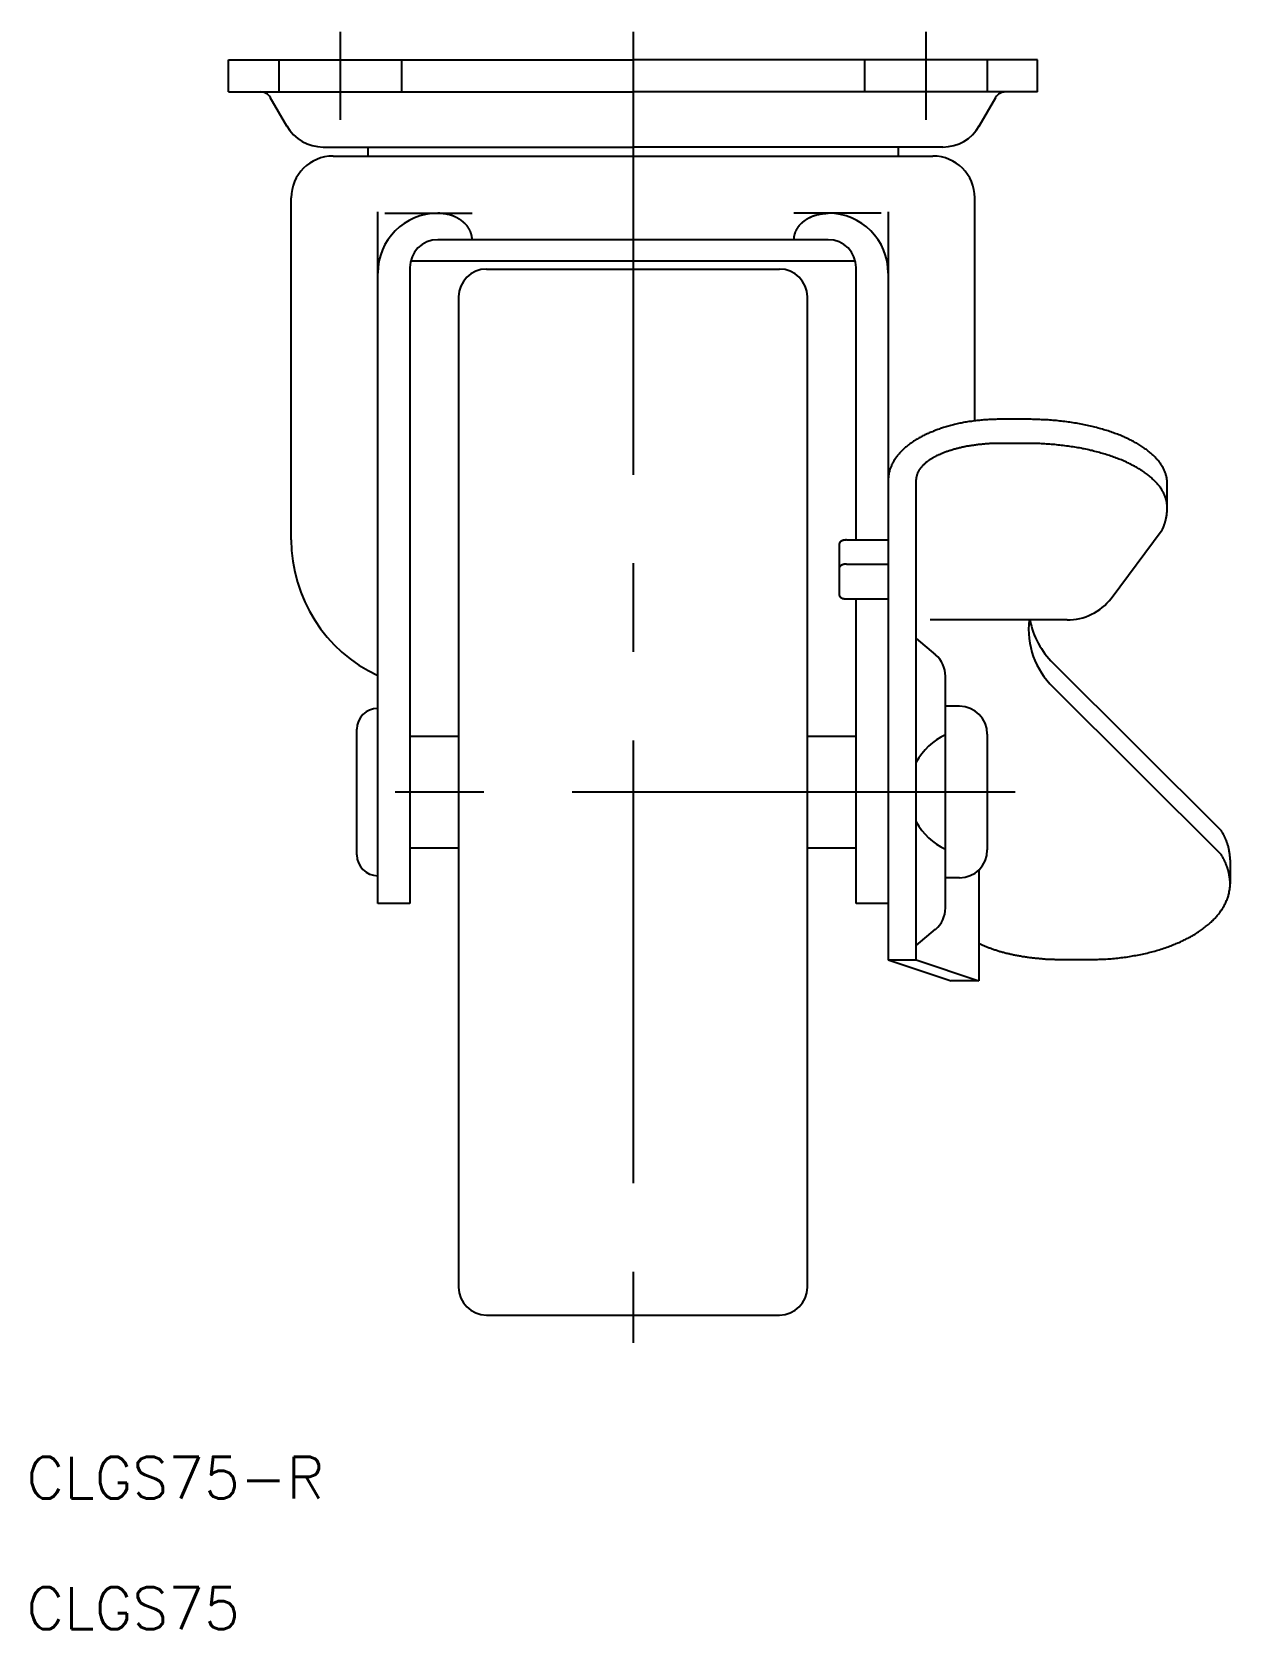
# Model space of a CAD drawing. Extents: x -152 to 56, y -60 to 166.
# Drawn here: x -151.5 to -65.6, y -60 to 54.5 of the extents above; entities that cross this region are included whole.
import ezdxf

# ---------------------------------------------------------------- set-up
doc = ezdxf.new("R2010")
doc.units = 0
doc.linetypes.add('CENTER', pattern=[50.8, 31.75, -6.35, 6.35, -6.35])
doc.linetypes.add('DASHED', pattern=[19.05, 12.7, -6.35])
doc.layers.get('0').update_dxf_attribs({"linetype": 'CONTINUOUS'})
doc.layers.add('CENTER', color=1, linetype='CENTER')
doc.styles.get("Standard").update_dxf_attribs({"font": 'txt.shx', "height": 3, "bigfont": 'bigfont.shx'})

msp = doc.modelspace()

# ---------------------------------------------------------------- linework, layer by layer
at = {"color": 7, "linetype": 'CONTINUOUS'}
for p, q in [((-137.44, 52.5), (-108.44, 52.5)), ((-137.44, 50.2), (-137.44, 52.5)), ((-79.44, 52.5), (-108.44, 52.5)), ((-79.44, 50.2), (-79.44, 52.5)), ((-137.44, 50.2), (-108.44, 50.2)), ((-133.25, 47.74), (-134.44, 49.8)), ((-79.44, 50.2), (-108.44, 50.2)), ((-83.63, 47.74), (-82.44, 49.8)), ((-130.65, 46.25), (-108.44, 46.25)), ((-127.44, 46.25), (-127.44, 45.6)), ((-86.22, 46.25), (-108.44, 46.25)), ((-89.43, 46.25), (-89.43, 45.6)), ((-129.94, 45.6), (-86.94, 45.6)), ((-132.94, 18.09), (-132.94, 42.6)), ((-83.94, 26.62), (-83.94, 42.6)), ((-126.74, -8), (-126.74, 41.6)), ((-126.24, 41.5), (-119.98, 41.5)), ((-90.64, 41.5), (-96.9, 41.5)), ((-90.14, 41.6), (-90.14, -12.04)), ((-94.44, 39.6), (-122.44, 39.6)), ((-124.37, 38.1), (-92.5, 38.1)), ((-124.44, 37.6), (-124.44, -8)), ((-118.94, 37.5), (-97.94, 37.5)), ((-92.44, 18.08), (-92.44, 37.6)), ((-120.94, 35.5), (-120.94, -35.5)), ((-95.94, -35.5), (-95.94, 35.5)), ((-80.14, 26.73), (-82.14, 26.73)), ((-80.14, 25), (-82.14, 25)), ((-88.14, -12.04), (-88.14, 22.41)), ((-70.14, 20.41), (-70.14, 22.14)), ((-74.16, 13.89), (-70.51, 18.79)), ((-93.64, 14.1), (-93.64, 17.83)), ((-93.14, 18.08), (-90.14, 18.08)), ((-93.14, 16.35), (-90.14, 16.35)), ((-93.14, 13.85), (-90.14, 13.85)), ((-92.44, -8), (-92.44, 13.85)), ((-77.32, 12.34), (-87.14, 12.34)), ((-88.14, 11), (-86.75, 9.84)), ((-78.33, 9.25), (-66.27, -2.76)), ((-86.04, -8.31), (-86.04, 8.31)), ((-78.33, 7.52), (-66.26, -4.51)), ((-85.04, 6.15), (-86.04, 6.15)), ((-128.24, -4.5), (-128.24, 4.5)), ((-124.44, 4), (-120.94, 4)), ((-95.94, 4), (-92.44, 4)), ((-83.04, 4.15), (-83.04, -4.15)), ((-88.14, -2.14), (-88.14, 2.14)), ((-124.44, -4), (-120.94, -4)), ((-95.94, -4), (-92.44, -4)), ((-83.64, -5.58), (-83.64, -13.54)), ((-65.64, -4.86), (-65.64, -6.59)), ((-85.04, -6.15), (-86.04, -6.15)), ((-124.44, -8), (-126.74, -8)), ((-90.14, -8), (-92.44, -8)), ((-88.14, -11), (-86.75, -9.84)), ((-90.14, -12.04), (-85.64, -13.54)), ((-90.14, -12.04), (-88.14, -12.04)), ((-88.14, -12.04), (-83.64, -13.54)), ((-77.64, -12), (-75.64, -12)), ((-83.64, -13.54), (-85.64, -13.54)), ((-118.94, -37.5), (-97.94, -37.5))]:
    msp.add_line(p, q, dxfattribs=at)
at = {"color": 3, "linetype": 'DASHED'}
for p, q in [((-133.84, 52.5), (-133.84, 50.2)), ((-125.04, 52.5), (-125.04, 50.2)), ((-91.84, 52.5), (-91.84, 50.2)), ((-83.04, 52.5), (-83.04, 50.2))]:
    msp.add_line(p, q, dxfattribs=at)
at = {"color": 7, "linetype": 'CONTINUOUS'}
for points in [[(-119.98, 39.6, 0), (-119.98, 39.62, 0), (-119.98, 39.65, 0), (-119.98, 39.67, 0), (-119.98, 39.69, 0), (-119.98, 39.72, 0), (-119.98, 39.74, 0), (-119.99, 39.76, 0), (-119.99, 39.79, 0), (-119.99, 39.81, 0), (-120, 39.83, 0), (-120, 39.86, 0), (-120, 39.88, 0), (-120.01, 39.9, 0), (-120.01, 39.92, 0), (-120.02, 39.95, 0), (-120.02, 39.97, 0), (-120.03, 39.99, 0), (-120.04, 40.02, 0), (-120.04, 40.04, 0), (-120.05, 40.06, 0), (-120.06, 40.08, 0), (-120.07, 40.11, 0), (-120.07, 40.13, 0), (-120.08, 40.15, 0), (-120.09, 40.17, 0), (-120.1, 40.2, 0), (-120.11, 40.22, 0), (-120.12, 40.24, 0), (-120.13, 40.26, 0), (-120.14, 40.28, 0), (-120.15, 40.31, 0), (-120.16, 40.33, 0), (-120.18, 40.35, 0), (-120.19, 40.37, 0), (-120.2, 40.39, 0), (-120.21, 40.41, 0), (-120.23, 40.43, 0), (-120.24, 40.45, 0), (-120.25, 40.47, 0), (-120.27, 40.5, 0), (-120.28, 40.52, 0), (-120.3, 40.54, 0), (-120.31, 40.56, 0), (-120.33, 40.58, 0), (-120.34, 40.6, 0), (-120.36, 40.62, 0), (-120.38, 40.64, 0), (-120.39, 40.66, 0), (-120.41, 40.67, 0), (-120.43, 40.69, 0), (-120.44, 40.71, 0), (-120.46, 40.73, 0), (-120.48, 40.75, 0), (-120.5, 40.77, 0), (-120.52, 40.79, 0), (-120.54, 40.81, 0), (-120.56, 40.82, 0), (-120.57, 40.84, 0), (-120.59, 40.86, 0), (-120.61, 40.88, 0), (-120.64, 40.89, 0), (-120.66, 40.91, 0), (-120.68, 40.93, 0), (-120.7, 40.94, 0), (-120.72, 40.96, 0), (-120.74, 40.98, 0), (-120.76, 40.99, 0), (-120.79, 41.01, 0), (-120.81, 41.02, 0), (-120.83, 41.04, 0), (-120.85, 41.05, 0), (-120.88, 41.07, 0), (-120.9, 41.08, 0), (-120.92, 41.1, 0), (-120.95, 41.11, 0), (-120.97, 41.13, 0), (-121, 41.14, 0), (-121.02, 41.15, 0), (-121.05, 41.17, 0), (-121.07, 41.18, 0), (-121.1, 41.19, 0), (-121.12, 41.2, 0), (-121.15, 41.22, 0), (-121.17, 41.23, 0), (-121.2, 41.24, 0), (-121.22, 41.25, 0), (-121.25, 41.26, 0), (-121.28, 41.28, 0), (-121.3, 41.29, 0), (-121.33, 41.3, 0), (-121.36, 41.31, 0), (-121.39, 41.32, 0), (-121.41, 41.33, 0), (-121.44, 41.34, 0), (-121.47, 41.35, 0), (-121.5, 41.36, 0), (-121.52, 41.36, 0), (-121.55, 41.37, 0), (-121.58, 41.38, 0), (-121.61, 41.39, 0), (-121.64, 41.4, 0), (-121.67, 41.4, 0), (-121.69, 41.41, 0), (-121.72, 41.42, 0), (-121.75, 41.42, 0), (-121.78, 41.43, 0), (-121.81, 41.44, 0), (-121.84, 41.44, 0), (-121.87, 41.45, 0), (-121.9, 41.45, 0), (-121.93, 41.46, 0), (-121.96, 41.46, 0), (-121.99, 41.47, 0), (-122.02, 41.47, 0), (-122.05, 41.48, 0), (-122.08, 41.48, 0), (-122.11, 41.48, 0), (-122.14, 41.49, 0), (-122.17, 41.49, 0), (-122.2, 41.49, 0), (-122.23, 41.49, 0), (-122.26, 41.49, 0), (-122.29, 41.5, 0), (-122.32, 41.5, 0), (-122.35, 41.5, 0), (-122.38, 41.5, 0), (-122.41, 41.5, 0), (-122.44, 41.5, 0)], [(-96.9, 39.6, 0), (-96.9, 39.62, 0), (-96.9, 39.65, 0), (-96.9, 39.67, 0), (-96.89, 39.69, 0), (-96.89, 39.72, 0), (-96.89, 39.74, 0), (-96.89, 39.76, 0), (-96.89, 39.79, 0), (-96.88, 39.81, 0), (-96.88, 39.83, 0), (-96.88, 39.86, 0), (-96.87, 39.88, 0), (-96.87, 39.9, 0), (-96.86, 39.92, 0), (-96.86, 39.95, 0), (-96.85, 39.97, 0), (-96.84, 39.99, 0), (-96.84, 40.02, 0), (-96.83, 40.04, 0), (-96.82, 40.06, 0), (-96.82, 40.08, 0), (-96.81, 40.11, 0), (-96.8, 40.13, 0), (-96.79, 40.15, 0), (-96.78, 40.17, 0), (-96.77, 40.2, 0), (-96.76, 40.22, 0), (-96.75, 40.24, 0), (-96.74, 40.26, 0), (-96.73, 40.28, 0), (-96.72, 40.31, 0), (-96.71, 40.33, 0), (-96.7, 40.35, 0), (-96.69, 40.37, 0), (-96.67, 40.39, 0), (-96.66, 40.41, 0), (-96.65, 40.43, 0), (-96.63, 40.45, 0), (-96.62, 40.47, 0), (-96.61, 40.5, 0), (-96.59, 40.52, 0), (-96.58, 40.54, 0), (-96.56, 40.56, 0), (-96.55, 40.58, 0), (-96.53, 40.6, 0), (-96.52, 40.62, 0), (-96.5, 40.64, 0), (-96.48, 40.66, 0), (-96.47, 40.67, 0), (-96.45, 40.69, 0), (-96.43, 40.71, 0), (-96.41, 40.73, 0), (-96.4, 40.75, 0), (-96.38, 40.77, 0), (-96.36, 40.79, 0), (-96.34, 40.81, 0), (-96.32, 40.82, 0), (-96.3, 40.84, 0), (-96.28, 40.86, 0), (-96.26, 40.88, 0), (-96.24, 40.89, 0), (-96.22, 40.91, 0), (-96.2, 40.93, 0), (-96.18, 40.94, 0), (-96.16, 40.96, 0), (-96.13, 40.98, 0), (-96.11, 40.99, 0), (-96.09, 41.01, 0), (-96.07, 41.02, 0), (-96.04, 41.04, 0), (-96.02, 41.05, 0), (-96, 41.07, 0), (-95.97, 41.08, 0), (-95.95, 41.1, 0), (-95.93, 41.11, 0), (-95.9, 41.13, 0), (-95.88, 41.14, 0), (-95.85, 41.15, 0), (-95.83, 41.17, 0), (-95.8, 41.18, 0), (-95.78, 41.19, 0), (-95.75, 41.2, 0), (-95.73, 41.22, 0), (-95.7, 41.23, 0), (-95.68, 41.24, 0), (-95.65, 41.25, 0), (-95.62, 41.26, 0), (-95.6, 41.28, 0), (-95.57, 41.29, 0), (-95.54, 41.3, 0), (-95.52, 41.31, 0), (-95.49, 41.32, 0), (-95.46, 41.33, 0), (-95.43, 41.34, 0), (-95.41, 41.35, 0), (-95.38, 41.36, 0), (-95.35, 41.36, 0), (-95.32, 41.37, 0), (-95.29, 41.38, 0), (-95.27, 41.39, 0), (-95.24, 41.4, 0), (-95.21, 41.4, 0), (-95.18, 41.41, 0), (-95.15, 41.42, 0), (-95.12, 41.42, 0), (-95.09, 41.43, 0), (-95.06, 41.44, 0), (-95.04, 41.44, 0), (-95.01, 41.45, 0), (-94.98, 41.45, 0), (-94.95, 41.46, 0), (-94.92, 41.46, 0), (-94.89, 41.47, 0), (-94.86, 41.47, 0), (-94.83, 41.48, 0), (-94.8, 41.48, 0), (-94.77, 41.48, 0), (-94.74, 41.49, 0), (-94.71, 41.49, 0), (-94.68, 41.49, 0), (-94.65, 41.49, 0), (-94.62, 41.49, 0), (-94.59, 41.5, 0), (-94.56, 41.5, 0), (-94.53, 41.5, 0), (-94.5, 41.5, 0), (-94.47, 41.5, 0), (-94.44, 41.5, 0)], [(-82.14, 26.73, 0), (-82.24, 26.73, 0), (-82.33, 26.73, 0), (-82.43, 26.72, 0), (-82.53, 26.72, 0), (-82.63, 26.72, 0), (-82.73, 26.72, 0), (-82.82, 26.71, 0), (-82.92, 26.71, 0), (-83.02, 26.7, 0), (-83.12, 26.69, 0), (-83.21, 26.69, 0), (-83.31, 26.68, 0), (-83.41, 26.67, 0), (-83.51, 26.66, 0), (-83.6, 26.65, 0), (-83.7, 26.64, 0), (-83.79, 26.63, 0), (-83.89, 26.62, 0), (-83.99, 26.61, 0), (-84.08, 26.6, 0), (-84.18, 26.58, 0), (-84.27, 26.57, 0), (-84.37, 26.56, 0), (-84.46, 26.54, 0), (-84.55, 26.53, 0), (-84.65, 26.51, 0), (-84.74, 26.49, 0), (-84.83, 26.47, 0), (-84.92, 26.46, 0), (-85.02, 26.44, 0), (-85.11, 26.42, 0), (-85.2, 26.4, 0), (-85.29, 26.38, 0), (-85.38, 26.36, 0), (-85.47, 26.33, 0), (-85.56, 26.31, 0), (-85.65, 26.29, 0), (-85.73, 26.27, 0), (-85.82, 26.24, 0), (-85.91, 26.22, 0), (-85.99, 26.19, 0), (-86.08, 26.17, 0), (-86.17, 26.14, 0), (-86.25, 26.11, 0), (-86.33, 26.08, 0), (-86.42, 26.06, 0), (-86.5, 26.03, 0), (-86.58, 26, 0), (-86.66, 25.97, 0), (-86.74, 25.94, 0), (-86.82, 25.91, 0), (-86.9, 25.88, 0), (-86.98, 25.84, 0), (-87.06, 25.81, 0), (-87.14, 25.78, 0), (-87.21, 25.75, 0), (-87.29, 25.71, 0), (-87.36, 25.68, 0), (-87.44, 25.64, 0), (-87.51, 25.61, 0), (-87.58, 25.57, 0), (-87.65, 25.54, 0), (-87.72, 25.5, 0), (-87.79, 25.46, 0), (-87.86, 25.42, 0), (-87.93, 25.39, 0), (-88, 25.35, 0), (-88.07, 25.31, 0), (-88.13, 25.27, 0), (-88.2, 25.23, 0), (-88.26, 25.19, 0), (-88.32, 25.15, 0), (-88.38, 25.11, 0), (-88.44, 25.06, 0), (-88.5, 25.02, 0), (-88.56, 24.98, 0), (-88.62, 24.94, 0), (-88.68, 24.89, 0), (-88.73, 24.85, 0), (-88.79, 24.81, 0), (-88.84, 24.76, 0), (-88.9, 24.72, 0), (-88.95, 24.67, 0), (-89, 24.63, 0), (-89.05, 24.58, 0), (-89.1, 24.54, 0), (-89.15, 24.49, 0), (-89.19, 24.44, 0), (-89.24, 24.4, 0), (-89.28, 24.35, 0), (-89.33, 24.3, 0), (-89.37, 24.25, 0), (-89.41, 24.21, 0), (-89.45, 24.16, 0), (-89.49, 24.11, 0), (-89.53, 24.06, 0), (-89.57, 24.01, 0), (-89.6, 23.96, 0), (-89.64, 23.91, 0), (-89.67, 23.86, 0), (-89.7, 23.81, 0), (-89.73, 23.76, 0), (-89.76, 23.71, 0), (-89.79, 23.66, 0), (-89.82, 23.61, 0), (-89.85, 23.56, 0), (-89.87, 23.51, 0), (-89.9, 23.46, 0), (-89.92, 23.4, 0), (-89.94, 23.35, 0), (-89.96, 23.3, 0), (-89.98, 23.25, 0), (-90, 23.2, 0), (-90.02, 23.14, 0), (-90.04, 23.09, 0), (-90.05, 23.04, 0), (-90.06, 22.99, 0), (-90.08, 22.93, 0), (-90.09, 22.88, 0), (-90.1, 22.83, 0), (-90.11, 22.78, 0), (-90.12, 22.72, 0), (-90.12, 22.67, 0), (-90.13, 22.62, 0), (-90.13, 22.56, 0), (-90.14, 22.51, 0), (-90.14, 22.46, 0), (-90.14, 22.41, 0)], [(-70.14, 22.14, 0), (-70.14, 22.19, 0), (-70.14, 22.25, 0), (-70.14, 22.31, 0), (-70.15, 22.36, 0), (-70.16, 22.42, 0), (-70.16, 22.48, 0), (-70.17, 22.53, 0), (-70.19, 22.59, 0), (-70.2, 22.64, 0), (-70.21, 22.7, 0), (-70.23, 22.76, 0), (-70.25, 22.81, 0), (-70.26, 22.87, 0), (-70.28, 22.92, 0), (-70.31, 22.98, 0), (-70.33, 23.03, 0), (-70.35, 23.09, 0), (-70.38, 23.14, 0), (-70.41, 23.2, 0), (-70.44, 23.25, 0), (-70.47, 23.31, 0), (-70.5, 23.36, 0), (-70.53, 23.42, 0), (-70.57, 23.47, 0), (-70.6, 23.52, 0), (-70.64, 23.58, 0), (-70.68, 23.63, 0), (-70.72, 23.68, 0), (-70.76, 23.74, 0), (-70.81, 23.79, 0), (-70.85, 23.84, 0), (-70.9, 23.89, 0), (-70.95, 23.95, 0), (-71, 24, 0), (-71.05, 24.05, 0), (-71.1, 24.1, 0), (-71.15, 24.15, 0), (-71.21, 24.2, 0), (-71.26, 24.25, 0), (-71.32, 24.3, 0), (-71.38, 24.35, 0), (-71.44, 24.4, 0), (-71.5, 24.45, 0), (-71.56, 24.5, 0), (-71.62, 24.55, 0), (-71.69, 24.59, 0), (-71.76, 24.64, 0), (-71.82, 24.69, 0), (-71.89, 24.73, 0), (-71.96, 24.78, 0), (-72.03, 24.83, 0), (-72.11, 24.87, 0), (-72.18, 24.92, 0), (-72.25, 24.96, 0), (-72.33, 25.01, 0), (-72.41, 25.05, 0), (-72.49, 25.09, 0), (-72.57, 25.14, 0), (-72.65, 25.18, 0), (-72.73, 25.22, 0), (-72.81, 25.26, 0), (-72.89, 25.3, 0), (-72.98, 25.34, 0), (-73.07, 25.38, 0), (-73.15, 25.42, 0), (-73.24, 25.46, 0), (-73.33, 25.5, 0), (-73.42, 25.54, 0), (-73.51, 25.58, 0), (-73.61, 25.61, 0), (-73.7, 25.65, 0), (-73.79, 25.69, 0), (-73.89, 25.72, 0), (-73.99, 25.76, 0), (-74.08, 25.79, 0), (-74.18, 25.82, 0), (-74.28, 25.86, 0), (-74.38, 25.89, 0), (-74.48, 25.92, 0), (-74.58, 25.95, 0), (-74.68, 25.98, 0), (-74.79, 26.01, 0), (-74.89, 26.04, 0), (-75, 26.07, 0), (-75.1, 26.1, 0), (-75.21, 26.13, 0), (-75.32, 26.16, 0), (-75.42, 26.19, 0), (-75.53, 26.21, 0), (-75.64, 26.24, 0), (-75.75, 26.26, 0), (-75.86, 26.29, 0), (-75.97, 26.31, 0), (-76.09, 26.33, 0), (-76.2, 26.36, 0), (-76.31, 26.38, 0), (-76.42, 26.4, 0), (-76.54, 26.42, 0), (-76.65, 26.44, 0), (-76.77, 26.46, 0), (-76.88, 26.48, 0), (-77, 26.5, 0), (-77.12, 26.51, 0), (-77.23, 26.53, 0), (-77.35, 26.55, 0), (-77.47, 26.56, 0), (-77.59, 26.58, 0), (-77.71, 26.59, 0), (-77.83, 26.6, 0), (-77.95, 26.62, 0), (-78.07, 26.63, 0), (-78.19, 26.64, 0), (-78.31, 26.65, 0), (-78.43, 26.66, 0), (-78.55, 26.67, 0), (-78.67, 26.68, 0), (-78.79, 26.69, 0), (-78.91, 26.69, 0), (-79.04, 26.7, 0), (-79.16, 26.7, 0), (-79.28, 26.71, 0), (-79.4, 26.71, 0), (-79.52, 26.72, 0), (-79.65, 26.72, 0), (-79.77, 26.72, 0), (-79.89, 26.73, 0), (-80.01, 26.73, 0), (-80.14, 26.73, 0)], [(-82.14, 24.99, 0), (-82.21, 24.99, 0), (-82.28, 24.99, 0), (-82.36, 24.99, 0), (-82.43, 24.99, 0), (-82.51, 24.99, 0), (-82.58, 24.99, 0), (-82.65, 24.99, 0), (-82.73, 24.98, 0), (-82.8, 24.98, 0), (-82.87, 24.98, 0), (-82.94, 24.97, 0), (-83.02, 24.97, 0), (-83.09, 24.96, 0), (-83.16, 24.96, 0), (-83.24, 24.95, 0), (-83.31, 24.95, 0), (-83.38, 24.94, 0), (-83.45, 24.93, 0), (-83.52, 24.92, 0), (-83.6, 24.92, 0), (-83.67, 24.91, 0), (-83.74, 24.9, 0), (-83.81, 24.89, 0), (-83.88, 24.88, 0), (-83.95, 24.87, 0), (-84.02, 24.86, 0), (-84.09, 24.85, 0), (-84.16, 24.84, 0), (-84.23, 24.83, 0), (-84.3, 24.82, 0), (-84.37, 24.81, 0), (-84.43, 24.8, 0), (-84.5, 24.79, 0), (-84.57, 24.77, 0), (-84.64, 24.76, 0), (-84.7, 24.75, 0), (-84.77, 24.73, 0), (-84.84, 24.72, 0), (-84.9, 24.7, 0), (-84.97, 24.69, 0), (-85.03, 24.67, 0), (-85.09, 24.66, 0), (-85.16, 24.64, 0), (-85.22, 24.63, 0), (-85.28, 24.61, 0), (-85.35, 24.59, 0), (-85.41, 24.58, 0), (-85.47, 24.56, 0), (-85.53, 24.54, 0), (-85.59, 24.52, 0), (-85.65, 24.5, 0), (-85.71, 24.49, 0), (-85.77, 24.47, 0), (-85.83, 24.45, 0), (-85.89, 24.43, 0), (-85.94, 24.41, 0), (-86, 24.39, 0), (-86.06, 24.37, 0), (-86.11, 24.35, 0), (-86.17, 24.32, 0), (-86.22, 24.3, 0), (-86.27, 24.28, 0), (-86.33, 24.26, 0), (-86.38, 24.24, 0), (-86.43, 24.21, 0), (-86.48, 24.19, 0), (-86.53, 24.17, 0), (-86.58, 24.14, 0), (-86.63, 24.12, 0), (-86.68, 24.1, 0), (-86.73, 24.07, 0), (-86.78, 24.05, 0), (-86.82, 24.02, 0), (-86.87, 24, 0), (-86.91, 23.97, 0), (-86.96, 23.95, 0), (-87, 23.92, 0), (-87.04, 23.9, 0), (-87.08, 23.87, 0), (-87.13, 23.84, 0), (-87.17, 23.82, 0), (-87.21, 23.79, 0), (-87.25, 23.76, 0), (-87.28, 23.74, 0), (-87.32, 23.71, 0), (-87.36, 23.68, 0), (-87.39, 23.65, 0), (-87.43, 23.63, 0), (-87.46, 23.6, 0), (-87.5, 23.57, 0), (-87.53, 23.54, 0), (-87.56, 23.51, 0), (-87.59, 23.48, 0), (-87.62, 23.45, 0), (-87.65, 23.43, 0), (-87.68, 23.4, 0), (-87.71, 23.37, 0), (-87.74, 23.34, 0), (-87.76, 23.31, 0), (-87.79, 23.28, 0), (-87.81, 23.25, 0), (-87.83, 23.22, 0), (-87.86, 23.19, 0), (-87.88, 23.16, 0), (-87.9, 23.13, 0), (-87.92, 23.1, 0), (-87.94, 23.07, 0), (-87.96, 23.03, 0), (-87.98, 23, 0), (-87.99, 22.97, 0), (-88.01, 22.94, 0), (-88.02, 22.91, 0), (-88.04, 22.88, 0), (-88.05, 22.85, 0), (-88.06, 22.82, 0), (-88.07, 22.79, 0), (-88.08, 22.75, 0), (-88.09, 22.72, 0), (-88.1, 22.69, 0), (-88.11, 22.66, 0), (-88.12, 22.63, 0), (-88.12, 22.6, 0), (-88.13, 22.56, 0), (-88.13, 22.53, 0), (-88.13, 22.5, 0), (-88.14, 22.47, 0), (-88.14, 22.44, 0), (-88.14, 22.41, 0)], [(-70.14, 20.41, 0), (-70.14, 20.46, 0), (-70.14, 20.52, 0), (-70.14, 20.57, 0), (-70.15, 20.63, 0), (-70.16, 20.69, 0), (-70.16, 20.74, 0), (-70.17, 20.8, 0), (-70.19, 20.86, 0), (-70.2, 20.91, 0), (-70.21, 20.97, 0), (-70.23, 21.02, 0), (-70.25, 21.08, 0), (-70.26, 21.13, 0), (-70.28, 21.19, 0), (-70.31, 21.25, 0), (-70.33, 21.3, 0), (-70.35, 21.36, 0), (-70.38, 21.41, 0), (-70.41, 21.47, 0), (-70.44, 21.52, 0), (-70.47, 21.58, 0), (-70.5, 21.63, 0), (-70.53, 21.68, 0), (-70.57, 21.74, 0), (-70.6, 21.79, 0), (-70.64, 21.85, 0), (-70.68, 21.9, 0), (-70.72, 21.95, 0), (-70.76, 22, 0), (-70.81, 22.06, 0), (-70.85, 22.11, 0), (-70.9, 22.16, 0), (-70.95, 22.21, 0), (-71, 22.27, 0), (-71.05, 22.32, 0), (-71.1, 22.37, 0), (-71.15, 22.42, 0), (-71.21, 22.47, 0), (-71.26, 22.52, 0), (-71.32, 22.57, 0), (-71.38, 22.62, 0), (-71.44, 22.67, 0), (-71.5, 22.72, 0), (-71.56, 22.77, 0), (-71.62, 22.81, 0), (-71.69, 22.86, 0), (-71.76, 22.91, 0), (-71.82, 22.96, 0), (-71.89, 23, 0), (-71.96, 23.05, 0), (-72.03, 23.09, 0), (-72.11, 23.14, 0), (-72.18, 23.18, 0), (-72.25, 23.23, 0), (-72.33, 23.27, 0), (-72.41, 23.32, 0), (-72.49, 23.36, 0), (-72.57, 23.4, 0), (-72.65, 23.45, 0), (-72.73, 23.49, 0), (-72.81, 23.53, 0), (-72.89, 23.57, 0), (-72.98, 23.61, 0), (-73.07, 23.65, 0), (-73.15, 23.69, 0), (-73.24, 23.73, 0), (-73.33, 23.77, 0), (-73.42, 23.81, 0), (-73.51, 23.84, 0), (-73.61, 23.88, 0), (-73.7, 23.92, 0), (-73.79, 23.95, 0), (-73.89, 23.99, 0), (-73.99, 24.02, 0), (-74.08, 24.06, 0), (-74.18, 24.09, 0), (-74.28, 24.13, 0), (-74.38, 24.16, 0), (-74.48, 24.19, 0), (-74.58, 24.22, 0), (-74.68, 24.25, 0), (-74.79, 24.28, 0), (-74.89, 24.31, 0), (-75, 24.34, 0), (-75.1, 24.37, 0), (-75.21, 24.4, 0), (-75.32, 24.43, 0), (-75.42, 24.45, 0), (-75.53, 24.48, 0), (-75.64, 24.5, 0), (-75.75, 24.53, 0), (-75.86, 24.55, 0), (-75.97, 24.58, 0), (-76.09, 24.6, 0), (-76.2, 24.62, 0), (-76.31, 24.65, 0), (-76.42, 24.67, 0), (-76.54, 24.69, 0), (-76.65, 24.71, 0), (-76.77, 24.73, 0), (-76.88, 24.75, 0), (-77, 24.76, 0), (-77.12, 24.78, 0), (-77.23, 24.8, 0), (-77.35, 24.81, 0), (-77.47, 24.83, 0), (-77.59, 24.84, 0), (-77.71, 24.86, 0), (-77.83, 24.87, 0), (-77.95, 24.88, 0), (-78.07, 24.9, 0), (-78.19, 24.91, 0), (-78.31, 24.92, 0), (-78.43, 24.93, 0), (-78.55, 24.94, 0), (-78.67, 24.95, 0), (-78.79, 24.95, 0), (-78.91, 24.96, 0), (-79.04, 24.97, 0), (-79.16, 24.97, 0), (-79.28, 24.98, 0), (-79.4, 24.98, 0), (-79.52, 24.99, 0), (-79.65, 24.99, 0), (-79.77, 24.99, 0), (-79.89, 24.99, 0), (-80.01, 24.99, 0), (-80.14, 24.99, 0)], [(-70.51, 18.79, 0), (-70.5, 18.81, 0), (-70.49, 18.82, 0), (-70.49, 18.83, 0), (-70.48, 18.84, 0), (-70.48, 18.86, 0), (-70.47, 18.87, 0), (-70.47, 18.88, 0), (-70.46, 18.89, 0), (-70.46, 18.9, 0), (-70.45, 18.92, 0), (-70.44, 18.93, 0), (-70.44, 18.94, 0), (-70.43, 18.95, 0), (-70.43, 18.97, 0), (-70.42, 18.98, 0), (-70.42, 18.99, 0), (-70.41, 19, 0), (-70.41, 19.02, 0), (-70.4, 19.03, 0), (-70.4, 19.04, 0), (-70.39, 19.05, 0), (-70.39, 19.07, 0), (-70.39, 19.08, 0), (-70.38, 19.09, 0), (-70.38, 19.1, 0), (-70.37, 19.12, 0), (-70.37, 19.13, 0), (-70.36, 19.14, 0), (-70.36, 19.15, 0), (-70.35, 19.17, 0), (-70.35, 19.18, 0), (-70.34, 19.19, 0), (-70.34, 19.2, 0), (-70.34, 19.22, 0), (-70.33, 19.23, 0), (-70.33, 19.24, 0), (-70.32, 19.25, 0), (-70.32, 19.27, 0), (-70.32, 19.28, 0), (-70.31, 19.29, 0), (-70.31, 19.3, 0), (-70.3, 19.32, 0), (-70.3, 19.33, 0), (-70.3, 19.34, 0), (-70.29, 19.35, 0), (-70.29, 19.37, 0), (-70.29, 19.38, 0), (-70.28, 19.39, 0), (-70.28, 19.4, 0), (-70.27, 19.42, 0), (-70.27, 19.43, 0), (-70.27, 19.44, 0), (-70.26, 19.45, 0), (-70.26, 19.47, 0), (-70.26, 19.48, 0), (-70.25, 19.49, 0), (-70.25, 19.5, 0), (-70.25, 19.52, 0), (-70.24, 19.53, 0), (-70.24, 19.54, 0), (-70.24, 19.55, 0), (-70.24, 19.57, 0), (-70.23, 19.58, 0), (-70.23, 19.59, 0), (-70.23, 19.6, 0), (-70.22, 19.62, 0), (-70.22, 19.63, 0), (-70.22, 19.64, 0), (-70.22, 19.66, 0), (-70.21, 19.67, 0), (-70.21, 19.68, 0), (-70.21, 19.69, 0), (-70.21, 19.71, 0), (-70.2, 19.72, 0), (-70.2, 19.73, 0), (-70.2, 19.74, 0), (-70.2, 19.76, 0), (-70.19, 19.77, 0), (-70.19, 19.78, 0), (-70.19, 19.79, 0), (-70.19, 19.81, 0), (-70.19, 19.82, 0), (-70.18, 19.83, 0), (-70.18, 19.85, 0), (-70.18, 19.86, 0), (-70.18, 19.87, 0), (-70.18, 19.88, 0), (-70.17, 19.9, 0), (-70.17, 19.91, 0), (-70.17, 19.92, 0), (-70.17, 19.93, 0), (-70.17, 19.95, 0), (-70.17, 19.96, 0), (-70.16, 19.97, 0), (-70.16, 19.99, 0), (-70.16, 20, 0), (-70.16, 20.01, 0), (-70.16, 20.02, 0), (-70.16, 20.04, 0), (-70.16, 20.05, 0), (-70.15, 20.06, 0), (-70.15, 20.07, 0), (-70.15, 20.09, 0), (-70.15, 20.1, 0), (-70.15, 20.11, 0), (-70.15, 20.13, 0), (-70.15, 20.14, 0), (-70.15, 20.15, 0), (-70.15, 20.16, 0), (-70.14, 20.18, 0), (-70.14, 20.19, 0), (-70.14, 20.2, 0), (-70.14, 20.21, 0), (-70.14, 20.23, 0), (-70.14, 20.24, 0), (-70.14, 20.25, 0), (-70.14, 20.27, 0), (-70.14, 20.28, 0), (-70.14, 20.29, 0), (-70.14, 20.3, 0), (-70.14, 20.32, 0), (-70.14, 20.33, 0), (-70.14, 20.34, 0), (-70.14, 20.35, 0), (-70.14, 20.37, 0), (-70.14, 20.38, 0), (-70.14, 20.39, 0), (-70.14, 20.41, 0)], [(-93.14, 18.08, 0), (-93.14, 18.08, 0), (-93.15, 18.08, 0), (-93.16, 18.08, 0), (-93.16, 18.08, 0), (-93.17, 18.08, 0), (-93.17, 18.08, 0), (-93.18, 18.08, 0), (-93.19, 18.08, 0), (-93.19, 18.08, 0), (-93.2, 18.08, 0), (-93.2, 18.07, 0), (-93.21, 18.07, 0), (-93.22, 18.07, 0), (-93.22, 18.07, 0), (-93.23, 18.07, 0), (-93.23, 18.07, 0), (-93.24, 18.07, 0), (-93.25, 18.07, 0), (-93.25, 18.07, 0), (-93.26, 18.07, 0), (-93.26, 18.07, 0), (-93.27, 18.07, 0), (-93.28, 18.07, 0), (-93.28, 18.07, 0), (-93.29, 18.07, 0), (-93.29, 18.06, 0), (-93.3, 18.06, 0), (-93.31, 18.06, 0), (-93.31, 18.06, 0), (-93.32, 18.06, 0), (-93.32, 18.06, 0), (-93.33, 18.06, 0), (-93.33, 18.06, 0), (-93.34, 18.06, 0), (-93.35, 18.05, 0), (-93.35, 18.05, 0), (-93.36, 18.05, 0), (-93.36, 18.05, 0), (-93.37, 18.05, 0), (-93.37, 18.05, 0), (-93.38, 18.05, 0), (-93.38, 18.04, 0), (-93.39, 18.04, 0), (-93.39, 18.04, 0), (-93.4, 18.04, 0), (-93.4, 18.04, 0), (-93.41, 18.04, 0), (-93.42, 18.03, 0), (-93.42, 18.03, 0), (-93.43, 18.03, 0), (-93.43, 18.03, 0), (-93.44, 18.03, 0), (-93.44, 18.03, 0), (-93.45, 18.02, 0), (-93.45, 18.02, 0), (-93.45, 18.02, 0), (-93.46, 18.02, 0), (-93.46, 18.02, 0), (-93.47, 18.01, 0), (-93.47, 18.01, 0), (-93.48, 18.01, 0), (-93.48, 18.01, 0), (-93.49, 18.01, 0), (-93.49, 18, 0), (-93.5, 18, 0), (-93.5, 18, 0), (-93.5, 18, 0), (-93.51, 17.99, 0), (-93.51, 17.99, 0), (-93.52, 17.99, 0), (-93.52, 17.99, 0), (-93.52, 17.99, 0), (-93.53, 17.98, 0), (-93.53, 17.98, 0), (-93.54, 17.98, 0), (-93.54, 17.98, 0), (-93.54, 17.97, 0), (-93.55, 17.97, 0), (-93.55, 17.97, 0), (-93.55, 17.97, 0), (-93.56, 17.96, 0), (-93.56, 17.96, 0), (-93.56, 17.96, 0), (-93.57, 17.96, 0), (-93.57, 17.95, 0), (-93.57, 17.95, 0), (-93.58, 17.95, 0), (-93.58, 17.94, 0), (-93.58, 17.94, 0), (-93.58, 17.94, 0), (-93.59, 17.94, 0), (-93.59, 17.93, 0), (-93.59, 17.93, 0), (-93.59, 17.93, 0), (-93.6, 17.93, 0), (-93.6, 17.92, 0), (-93.6, 17.92, 0), (-93.6, 17.92, 0), (-93.61, 17.91, 0), (-93.61, 17.91, 0), (-93.61, 17.91, 0), (-93.61, 17.91, 0), (-93.61, 17.9, 0), (-93.62, 17.9, 0), (-93.62, 17.9, 0), (-93.62, 17.89, 0), (-93.62, 17.89, 0), (-93.62, 17.89, 0), (-93.62, 17.88, 0), (-93.63, 17.88, 0), (-93.63, 17.88, 0), (-93.63, 17.88, 0), (-93.63, 17.87, 0), (-93.63, 17.87, 0), (-93.63, 17.87, 0), (-93.63, 17.86, 0), (-93.63, 17.86, 0), (-93.63, 17.86, 0), (-93.63, 17.85, 0), (-93.64, 17.85, 0), (-93.64, 17.85, 0), (-93.64, 17.85, 0), (-93.64, 17.84, 0), (-93.64, 17.84, 0), (-93.64, 17.84, 0), (-93.64, 17.83, 0), (-93.64, 17.83, 0), (-93.64, 17.83, 0)], [(-93.14, 16.34, 0), (-93.14, 16.34, 0), (-93.15, 16.34, 0), (-93.16, 16.34, 0), (-93.16, 16.34, 0), (-93.17, 16.34, 0), (-93.17, 16.34, 0), (-93.18, 16.34, 0), (-93.19, 16.34, 0), (-93.19, 16.34, 0), (-93.2, 16.34, 0), (-93.2, 16.34, 0), (-93.21, 16.34, 0), (-93.22, 16.34, 0), (-93.22, 16.34, 0), (-93.23, 16.34, 0), (-93.23, 16.34, 0), (-93.24, 16.34, 0), (-93.25, 16.34, 0), (-93.25, 16.34, 0), (-93.26, 16.34, 0), (-93.26, 16.34, 0), (-93.27, 16.34, 0), (-93.28, 16.33, 0), (-93.28, 16.33, 0), (-93.29, 16.33, 0), (-93.29, 16.33, 0), (-93.3, 16.33, 0), (-93.31, 16.33, 0), (-93.31, 16.33, 0), (-93.32, 16.33, 0), (-93.32, 16.33, 0), (-93.33, 16.33, 0), (-93.33, 16.32, 0), (-93.34, 16.32, 0), (-93.35, 16.32, 0), (-93.35, 16.32, 0), (-93.36, 16.32, 0), (-93.36, 16.32, 0), (-93.37, 16.32, 0), (-93.37, 16.32, 0), (-93.38, 16.31, 0), (-93.38, 16.31, 0), (-93.39, 16.31, 0), (-93.39, 16.31, 0), (-93.4, 16.31, 0), (-93.4, 16.31, 0), (-93.41, 16.3, 0), (-93.42, 16.3, 0), (-93.42, 16.3, 0), (-93.43, 16.3, 0), (-93.43, 16.3, 0), (-93.44, 16.3, 0), (-93.44, 16.29, 0), (-93.45, 16.29, 0), (-93.45, 16.29, 0), (-93.45, 16.29, 0), (-93.46, 16.29, 0), (-93.46, 16.28, 0), (-93.47, 16.28, 0), (-93.47, 16.28, 0), (-93.48, 16.28, 0), (-93.48, 16.28, 0), (-93.49, 16.27, 0), (-93.49, 16.27, 0), (-93.5, 16.27, 0), (-93.5, 16.27, 0), (-93.5, 16.27, 0), (-93.51, 16.26, 0), (-93.51, 16.26, 0), (-93.52, 16.26, 0), (-93.52, 16.26, 0), (-93.52, 16.25, 0), (-93.53, 16.25, 0), (-93.53, 16.25, 0), (-93.54, 16.25, 0), (-93.54, 16.24, 0), (-93.54, 16.24, 0), (-93.55, 16.24, 0), (-93.55, 16.24, 0), (-93.55, 16.23, 0), (-93.56, 16.23, 0), (-93.56, 16.23, 0), (-93.56, 16.23, 0), (-93.57, 16.22, 0), (-93.57, 16.22, 0), (-93.57, 16.22, 0), (-93.58, 16.22, 0), (-93.58, 16.21, 0), (-93.58, 16.21, 0), (-93.58, 16.21, 0), (-93.59, 16.2, 0), (-93.59, 16.2, 0), (-93.59, 16.2, 0), (-93.59, 16.2, 0), (-93.6, 16.19, 0), (-93.6, 16.19, 0), (-93.6, 16.19, 0), (-93.6, 16.18, 0), (-93.61, 16.18, 0), (-93.61, 16.18, 0), (-93.61, 16.18, 0), (-93.61, 16.17, 0), (-93.61, 16.17, 0), (-93.62, 16.17, 0), (-93.62, 16.16, 0), (-93.62, 16.16, 0), (-93.62, 16.16, 0), (-93.62, 16.16, 0), (-93.62, 16.15, 0), (-93.63, 16.15, 0), (-93.63, 16.15, 0), (-93.63, 16.14, 0), (-93.63, 16.14, 0), (-93.63, 16.14, 0), (-93.63, 16.13, 0), (-93.63, 16.13, 0), (-93.63, 16.13, 0), (-93.63, 16.13, 0), (-93.63, 16.12, 0), (-93.64, 16.12, 0), (-93.64, 16.12, 0), (-93.64, 16.11, 0), (-93.64, 16.11, 0), (-93.64, 16.11, 0), (-93.64, 16.1, 0), (-93.64, 16.1, 0), (-93.64, 16.1, 0), (-93.64, 16.09, 0)], [(-93.64, 14.09, 0), (-93.64, 14.09, 0), (-93.64, 14.09, 0), (-93.64, 14.09, 0), (-93.64, 14.08, 0), (-93.64, 14.08, 0), (-93.64, 14.08, 0), (-93.64, 14.07, 0), (-93.64, 14.07, 0), (-93.63, 14.07, 0), (-93.63, 14.06, 0), (-93.63, 14.06, 0), (-93.63, 14.06, 0), (-93.63, 14.06, 0), (-93.63, 14.05, 0), (-93.63, 14.05, 0), (-93.63, 14.05, 0), (-93.63, 14.04, 0), (-93.63, 14.04, 0), (-93.62, 14.04, 0), (-93.62, 14.03, 0), (-93.62, 14.03, 0), (-93.62, 14.03, 0), (-93.62, 14.03, 0), (-93.62, 14.02, 0), (-93.61, 14.02, 0), (-93.61, 14.02, 0), (-93.61, 14.01, 0), (-93.61, 14.01, 0), (-93.61, 14.01, 0), (-93.6, 14, 0), (-93.6, 14, 0), (-93.6, 14, 0), (-93.6, 14, 0), (-93.59, 13.99, 0), (-93.59, 13.99, 0), (-93.59, 13.99, 0), (-93.59, 13.99, 0), (-93.58, 13.98, 0), (-93.58, 13.98, 0), (-93.58, 13.98, 0), (-93.58, 13.97, 0), (-93.57, 13.97, 0), (-93.57, 13.97, 0), (-93.57, 13.97, 0), (-93.56, 13.96, 0), (-93.56, 13.96, 0), (-93.56, 13.96, 0), (-93.55, 13.96, 0), (-93.55, 13.95, 0), (-93.55, 13.95, 0), (-93.54, 13.95, 0), (-93.54, 13.95, 0), (-93.54, 13.94, 0), (-93.53, 13.94, 0), (-93.53, 13.94, 0), (-93.52, 13.94, 0), (-93.52, 13.93, 0), (-93.52, 13.93, 0), (-93.51, 13.93, 0), (-93.51, 13.93, 0), (-93.5, 13.93, 0), (-93.5, 13.92, 0), (-93.5, 13.92, 0), (-93.49, 13.92, 0), (-93.49, 13.92, 0), (-93.48, 13.91, 0), (-93.48, 13.91, 0), (-93.47, 13.91, 0), (-93.47, 13.91, 0), (-93.46, 13.91, 0), (-93.46, 13.9, 0), (-93.45, 13.9, 0), (-93.45, 13.9, 0), (-93.45, 13.9, 0), (-93.44, 13.9, 0), (-93.44, 13.89, 0), (-93.43, 13.89, 0), (-93.43, 13.89, 0), (-93.42, 13.89, 0), (-93.42, 13.89, 0), (-93.41, 13.89, 0), (-93.4, 13.88, 0), (-93.4, 13.88, 0), (-93.39, 13.88, 0), (-93.39, 13.88, 0), (-93.38, 13.88, 0), (-93.38, 13.88, 0), (-93.37, 13.87, 0), (-93.37, 13.87, 0), (-93.36, 13.87, 0), (-93.36, 13.87, 0), (-93.35, 13.87, 0), (-93.35, 13.87, 0), (-93.34, 13.87, 0), (-93.33, 13.87, 0), (-93.33, 13.86, 0), (-93.32, 13.86, 0), (-93.32, 13.86, 0), (-93.31, 13.86, 0), (-93.31, 13.86, 0), (-93.3, 13.86, 0), (-93.29, 13.86, 0), (-93.29, 13.86, 0), (-93.28, 13.86, 0), (-93.28, 13.86, 0), (-93.27, 13.85, 0), (-93.26, 13.85, 0), (-93.26, 13.85, 0), (-93.25, 13.85, 0), (-93.25, 13.85, 0), (-93.24, 13.85, 0), (-93.23, 13.85, 0), (-93.23, 13.85, 0), (-93.22, 13.85, 0), (-93.22, 13.85, 0), (-93.21, 13.85, 0), (-93.2, 13.85, 0), (-93.2, 13.85, 0), (-93.19, 13.85, 0), (-93.19, 13.85, 0), (-93.18, 13.85, 0), (-93.17, 13.85, 0), (-93.17, 13.85, 0), (-93.16, 13.85, 0), (-93.16, 13.85, 0), (-93.15, 13.85, 0), (-93.14, 13.85, 0), (-93.14, 13.85, 0)], [(-65.64, -4.86, 0), (-65.64, -4.85, 0), (-65.64, -4.83, 0), (-65.64, -4.81, 0), (-65.64, -4.79, 0), (-65.64, -4.78, 0), (-65.64, -4.76, 0), (-65.64, -4.74, 0), (-65.64, -4.73, 0), (-65.64, -4.71, 0), (-65.64, -4.69, 0), (-65.64, -4.68, 0), (-65.64, -4.66, 0), (-65.64, -4.64, 0), (-65.65, -4.63, 0), (-65.65, -4.61, 0), (-65.65, -4.59, 0), (-65.65, -4.58, 0), (-65.65, -4.56, 0), (-65.65, -4.54, 0), (-65.65, -4.53, 0), (-65.65, -4.51, 0), (-65.66, -4.49, 0), (-65.66, -4.48, 0), (-65.66, -4.46, 0), (-65.66, -4.44, 0), (-65.66, -4.43, 0), (-65.67, -4.41, 0), (-65.67, -4.39, 0), (-65.67, -4.38, 0), (-65.67, -4.36, 0), (-65.67, -4.34, 0), (-65.68, -4.33, 0), (-65.68, -4.31, 0), (-65.68, -4.29, 0), (-65.69, -4.28, 0), (-65.69, -4.26, 0), (-65.69, -4.24, 0), (-65.69, -4.23, 0), (-65.7, -4.21, 0), (-65.7, -4.19, 0), (-65.7, -4.18, 0), (-65.71, -4.16, 0), (-65.71, -4.14, 0), (-65.71, -4.13, 0), (-65.72, -4.11, 0), (-65.72, -4.09, 0), (-65.72, -4.08, 0), (-65.73, -4.06, 0), (-65.73, -4.04, 0), (-65.73, -4.03, 0), (-65.74, -4.01, 0), (-65.74, -3.99, 0), (-65.75, -3.98, 0), (-65.75, -3.96, 0), (-65.76, -3.94, 0), (-65.76, -3.93, 0), (-65.76, -3.91, 0), (-65.77, -3.89, 0), (-65.77, -3.88, 0), (-65.78, -3.86, 0), (-65.78, -3.84, 0), (-65.79, -3.83, 0), (-65.79, -3.81, 0), (-65.8, -3.8, 0), (-65.8, -3.78, 0), (-65.81, -3.76, 0), (-65.81, -3.75, 0), (-65.82, -3.73, 0), (-65.82, -3.71, 0), (-65.83, -3.7, 0), (-65.83, -3.68, 0), (-65.84, -3.66, 0), (-65.84, -3.65, 0), (-65.85, -3.63, 0), (-65.86, -3.61, 0), (-65.86, -3.6, 0), (-65.87, -3.58, 0), (-65.87, -3.57, 0), (-65.88, -3.55, 0), (-65.89, -3.53, 0), (-65.89, -3.52, 0), (-65.9, -3.5, 0), (-65.9, -3.48, 0), (-65.91, -3.47, 0), (-65.92, -3.45, 0), (-65.92, -3.44, 0), (-65.93, -3.42, 0), (-65.94, -3.4, 0), (-65.94, -3.39, 0), (-65.95, -3.37, 0), (-65.96, -3.35, 0), (-65.97, -3.34, 0), (-65.97, -3.32, 0), (-65.98, -3.31, 0), (-65.99, -3.29, 0), (-65.99, -3.27, 0), (-66, -3.26, 0), (-66.01, -3.24, 0), (-66.02, -3.22, 0), (-66.02, -3.21, 0), (-66.03, -3.19, 0), (-66.04, -3.18, 0), (-66.05, -3.16, 0), (-66.06, -3.14, 0), (-66.06, -3.13, 0), (-66.07, -3.11, 0), (-66.08, -3.1, 0), (-66.09, -3.08, 0), (-66.1, -3.06, 0), (-66.11, -3.05, 0), (-66.11, -3.03, 0), (-66.12, -3.02, 0), (-66.13, -3, 0), (-66.14, -2.98, 0), (-66.15, -2.97, 0), (-66.16, -2.95, 0), (-66.17, -2.94, 0), (-66.18, -2.92, 0), (-66.18, -2.9, 0), (-66.19, -2.89, 0), (-66.2, -2.87, 0), (-66.21, -2.86, 0), (-66.22, -2.84, 0), (-66.23, -2.83, 0), (-66.24, -2.81, 0), (-66.25, -2.79, 0), (-66.26, -2.78, 0), (-66.27, -2.76, 0)], [(-65.64, -6.59, 0), (-65.64, -6.58, 0), (-65.64, -6.56, 0), (-65.64, -6.54, 0), (-65.64, -6.53, 0), (-65.64, -6.51, 0), (-65.64, -6.49, 0), (-65.64, -6.48, 0), (-65.64, -6.46, 0), (-65.64, -6.44, 0), (-65.64, -6.43, 0), (-65.64, -6.41, 0), (-65.64, -6.39, 0), (-65.64, -6.38, 0), (-65.64, -6.36, 0), (-65.65, -6.34, 0), (-65.65, -6.33, 0), (-65.65, -6.31, 0), (-65.65, -6.29, 0), (-65.65, -6.28, 0), (-65.65, -6.26, 0), (-65.65, -6.24, 0), (-65.66, -6.23, 0), (-65.66, -6.21, 0), (-65.66, -6.2, 0), (-65.66, -6.18, 0), (-65.66, -6.16, 0), (-65.67, -6.15, 0), (-65.67, -6.13, 0), (-65.67, -6.11, 0), (-65.67, -6.1, 0), (-65.67, -6.08, 0), (-65.68, -6.06, 0), (-65.68, -6.05, 0), (-65.68, -6.03, 0), (-65.68, -6.01, 0), (-65.69, -6, 0), (-65.69, -5.98, 0), (-65.69, -5.96, 0), (-65.7, -5.95, 0), (-65.7, -5.93, 0), (-65.7, -5.91, 0), (-65.71, -5.9, 0), (-65.71, -5.88, 0), (-65.71, -5.86, 0), (-65.72, -5.85, 0), (-65.72, -5.83, 0), (-65.72, -5.81, 0), (-65.73, -5.8, 0), (-65.73, -5.78, 0), (-65.73, -5.76, 0), (-65.74, -5.75, 0), (-65.74, -5.73, 0), (-65.75, -5.72, 0), (-65.75, -5.7, 0), (-65.75, -5.68, 0), (-65.76, -5.67, 0), (-65.76, -5.65, 0), (-65.77, -5.63, 0), (-65.77, -5.62, 0), (-65.78, -5.6, 0), (-65.78, -5.58, 0), (-65.78, -5.57, 0), (-65.79, -5.55, 0), (-65.79, -5.54, 0), (-65.8, -5.52, 0), (-65.8, -5.5, 0), (-65.81, -5.49, 0), (-65.81, -5.47, 0), (-65.82, -5.45, 0), (-65.83, -5.44, 0), (-65.83, -5.42, 0), (-65.84, -5.4, 0), (-65.84, -5.39, 0), (-65.85, -5.37, 0), (-65.85, -5.36, 0), (-65.86, -5.34, 0), (-65.86, -5.32, 0), (-65.87, -5.31, 0), (-65.88, -5.29, 0), (-65.88, -5.27, 0), (-65.89, -5.26, 0), (-65.89, -5.24, 0), (-65.9, -5.23, 0), (-65.91, -5.21, 0), (-65.91, -5.19, 0), (-65.92, -5.18, 0), (-65.93, -5.16, 0), (-65.93, -5.14, 0), (-65.94, -5.13, 0), (-65.95, -5.11, 0), (-65.95, -5.1, 0), (-65.96, -5.08, 0), (-65.97, -5.06, 0), (-65.97, -5.05, 0), (-65.98, -5.03, 0), (-65.99, -5.02, 0), (-66, -5, 0), (-66, -4.98, 0), (-66.01, -4.97, 0), (-66.02, -4.95, 0), (-66.03, -4.94, 0), (-66.03, -4.92, 0), (-66.04, -4.9, 0), (-66.05, -4.89, 0), (-66.06, -4.87, 0), (-66.07, -4.86, 0), (-66.07, -4.84, 0), (-66.08, -4.82, 0), (-66.09, -4.81, 0), (-66.1, -4.79, 0), (-66.11, -4.78, 0), (-66.12, -4.76, 0), (-66.12, -4.75, 0), (-66.13, -4.73, 0), (-66.14, -4.71, 0), (-66.15, -4.7, 0), (-66.16, -4.68, 0), (-66.17, -4.67, 0), (-66.18, -4.65, 0), (-66.19, -4.63, 0), (-66.19, -4.62, 0), (-66.2, -4.6, 0), (-66.21, -4.59, 0), (-66.22, -4.57, 0), (-66.23, -4.56, 0), (-66.24, -4.54, 0), (-66.25, -4.52, 0), (-66.26, -4.51, 0)], [(-75.64, -12, 0), (-75.51, -12, 0), (-75.39, -12, 0), (-75.27, -12, 0), (-75.15, -12, 0), (-75.02, -11.99, 0), (-74.9, -11.99, 0), (-74.78, -11.98, 0), (-74.66, -11.98, 0), (-74.54, -11.97, 0), (-74.41, -11.96, 0), (-74.29, -11.96, 0), (-74.17, -11.95, 0), (-74.05, -11.94, 0), (-73.93, -11.93, 0), (-73.81, -11.91, 0), (-73.69, -11.9, 0), (-73.57, -11.89, 0), (-73.45, -11.87, 0), (-73.33, -11.86, 0), (-73.21, -11.84, 0), (-73.09, -11.83, 0), (-72.97, -11.81, 0), (-72.85, -11.79, 0), (-72.73, -11.77, 0), (-72.62, -11.75, 0), (-72.5, -11.73, 0), (-72.38, -11.71, 0), (-72.27, -11.69, 0), (-72.15, -11.67, 0), (-72.04, -11.64, 0), (-71.92, -11.62, 0), (-71.81, -11.59, 0), (-71.7, -11.57, 0), (-71.59, -11.54, 0), (-71.47, -11.51, 0), (-71.36, -11.49, 0), (-71.25, -11.46, 0), (-71.14, -11.43, 0), (-71.03, -11.4, 0), (-70.92, -11.37, 0), (-70.82, -11.33, 0), (-70.71, -11.3, 0), (-70.6, -11.27, 0), (-70.5, -11.23, 0), (-70.39, -11.2, 0), (-70.29, -11.17, 0), (-70.18, -11.13, 0), (-70.08, -11.09, 0), (-69.98, -11.06, 0), (-69.88, -11.02, 0), (-69.78, -10.98, 0), (-69.68, -10.94, 0), (-69.58, -10.9, 0), (-69.49, -10.86, 0), (-69.39, -10.82, 0), (-69.29, -10.78, 0), (-69.2, -10.73, 0), (-69.11, -10.69, 0), (-69.01, -10.65, 0), (-68.92, -10.6, 0), (-68.83, -10.56, 0), (-68.74, -10.51, 0), (-68.65, -10.47, 0), (-68.57, -10.42, 0), (-68.48, -10.37, 0), (-68.39, -10.32, 0), (-68.31, -10.28, 0), (-68.23, -10.23, 0), (-68.15, -10.18, 0), (-68.07, -10.13, 0), (-67.99, -10.08, 0), (-67.91, -10.03, 0), (-67.83, -9.97, 0), (-67.75, -9.92, 0), (-67.68, -9.87, 0), (-67.61, -9.82, 0), (-67.53, -9.76, 0), (-67.46, -9.71, 0), (-67.39, -9.65, 0), (-67.32, -9.6, 0), (-67.26, -9.54, 0), (-67.19, -9.49, 0), (-67.12, -9.43, 0), (-67.06, -9.38, 0), (-67, -9.32, 0), (-66.94, -9.26, 0), (-66.88, -9.2, 0), (-66.82, -9.14, 0), (-66.76, -9.09, 0), (-66.71, -9.03, 0), (-66.65, -8.97, 0), (-66.6, -8.91, 0), (-66.55, -8.85, 0), (-66.5, -8.79, 0), (-66.45, -8.73, 0), (-66.4, -8.66, 0), (-66.35, -8.6, 0), (-66.31, -8.54, 0), (-66.26, -8.48, 0), (-66.22, -8.42, 0), (-66.18, -8.35, 0), (-66.14, -8.29, 0), (-66.1, -8.23, 0), (-66.07, -8.16, 0), (-66.03, -8.1, 0), (-66, -8.04, 0), (-65.97, -7.97, 0), (-65.94, -7.91, 0), (-65.91, -7.84, 0), (-65.88, -7.78, 0), (-65.85, -7.71, 0), (-65.83, -7.65, 0), (-65.81, -7.58, 0), (-65.78, -7.52, 0), (-65.76, -7.45, 0), (-65.75, -7.39, 0), (-65.73, -7.32, 0), (-65.71, -7.26, 0), (-65.7, -7.19, 0), (-65.69, -7.12, 0), (-65.67, -7.06, 0), (-65.66, -6.99, 0), (-65.66, -6.93, 0), (-65.65, -6.86, 0), (-65.64, -6.79, 0), (-65.64, -6.73, 0), (-65.64, -6.66, 0), (-65.64, -6.59, 0)], [(-83.64, -10.85, 0), (-83.61, -10.87, 0), (-83.56, -10.89, 0), (-83.5, -10.91, 0), (-83.45, -10.94, 0), (-83.4, -10.96, 0), (-83.35, -10.98, 0), (-83.29, -11.01, 0), (-83.24, -11.03, 0), (-83.19, -11.05, 0), (-83.13, -11.07, 0), (-83.08, -11.1, 0), (-83.02, -11.12, 0), (-82.96, -11.14, 0), (-82.91, -11.16, 0), (-82.85, -11.18, 0), (-82.79, -11.2, 0), (-82.73, -11.22, 0), (-82.68, -11.24, 0), (-82.62, -11.26, 0), (-82.56, -11.28, 0), (-82.5, -11.3, 0), (-82.44, -11.32, 0), (-82.38, -11.34, 0), (-82.31, -11.36, 0), (-82.25, -11.38, 0), (-82.19, -11.4, 0), (-82.13, -11.42, 0), (-82.07, -11.43, 0), (-82, -11.45, 0), (-81.94, -11.47, 0), (-81.88, -11.49, 0), (-81.81, -11.5, 0), (-81.75, -11.52, 0), (-81.68, -11.54, 0), (-81.62, -11.55, 0), (-81.55, -11.57, 0), (-81.48, -11.58, 0), (-81.42, -11.6, 0), (-81.35, -11.62, 0), (-81.28, -11.63, 0), (-81.22, -11.64, 0), (-81.15, -11.66, 0), (-81.08, -11.67, 0), (-81.01, -11.69, 0), (-80.94, -11.7, 0), (-80.87, -11.71, 0), (-80.8, -11.73, 0), (-80.73, -11.74, 0), (-80.66, -11.75, 0), (-80.59, -11.76, 0), (-80.52, -11.78, 0), (-80.45, -11.79, 0), (-80.38, -11.8, 0), (-80.31, -11.81, 0), (-80.24, -11.82, 0), (-80.17, -11.83, 0), (-80.1, -11.84, 0), (-80.02, -11.85, 0), (-79.95, -11.86, 0), (-79.88, -11.87, 0), (-79.81, -11.88, 0), (-79.73, -11.89, 0), (-79.66, -11.89, 0), (-79.59, -11.9, 0), (-79.51, -11.91, 0), (-79.44, -11.92, 0), (-79.36, -11.92, 0), (-79.29, -11.93, 0), (-79.22, -11.94, 0), (-79.14, -11.94, 0), (-79.07, -11.95, 0), (-78.99, -11.96, 0), (-78.92, -11.96, 0), (-78.84, -11.97, 0), (-78.77, -11.97, 0), (-78.69, -11.97, 0), (-78.62, -11.98, 0), (-78.54, -11.98, 0), (-78.47, -11.99, 0), (-78.39, -11.99, 0), (-78.32, -11.99, 0), (-78.24, -11.99, 0), (-78.17, -12, 0), (-78.09, -12, 0), (-78.02, -12, 0), (-77.94, -12, 0), (-77.86, -12, 0), (-77.79, -12, 0), (-77.71, -12, 0), (-77.64, -12, 0)]]:
    msp.add_polyline3d(points, dxfattribs=at)
for centre, radius, start, end in [((-135.13, 49.4), 0.8, 30, 90), ((-81.75, 49.4), 0.8, 90, 150), ((-130.65, 49.25), 3, 209.7889, 270), ((-86.22, 49.25), 3, 270, 330.2111), ((-129.94, 42.6), 3, 90, 180), ((-86.94, 42.6), 3, 0, 90), ((-122.44, 37.2), 4.3, 90, 180), ((-94.44, 37.2), 4.3, 0, 90), ((-122.44, 37.6), 2, 90, 180), ((-94.44, 37.6), 2, 0, 90), ((-118.94, 35.5), 2, 90, 180), ((-97.94, 35.5), 2, 0, 90), ((-122.2, 18.09), 10.74, 180, 245.0105), ((-77.32, 16.34), 4, 270, 322.2355), ((-74.24, 11.69), 5.84, 173.6251, 225.616), ((-74.24, 13.42), 5.84, 190.6953, 225.6155), ((-88.04, 8.31), 2, 360, 50), ((-126.74, 4.5), 1.5, 90, 180), ((-85.04, 4.15), 2, 0, 90), ((-84.17, 0), 4.5, 114.479, 151.7046), ((-84.17, 0), 4.5, 208.2954, 245.521), ((-126.74, -4.5), 1.5, 180, 270), ((-85.04, -4.15), 2, 270, 0), ((-88.04, -8.31), 2, 310, 360), ((-118.94, -35.5), 2, 180, 270), ((-97.94, -35.5), 2, 270, 0)]:
    msp.add_arc(centre, radius, start, end, dxfattribs=at)
at = {"layer": 'CENTER', "color": 1, "linetype": 'CENTER'}
for p, q in [((-129.44, 54.5), (-129.44, 48.2)), ((-108.44, 54.5), (-108.44, -39.5)), ((-87.44, 54.5), (-87.44, 48.2)), ((-81.04, 0), (-130.24, 0))]:
    msp.add_line(p, q, dxfattribs=at)

# ---------------------------------------------------------------- texts
at = {"color": 7, "linetype": 'CONTINUOUS'}
for s, p in [('CLGS75-R', (-151.92, -50.66)), ('CLGS75', (-151.92, -60.01))]:
    msp.add_text(s, height=3, dxfattribs=at).set_placement(p)

doc.saveas('drawing.dxf')
